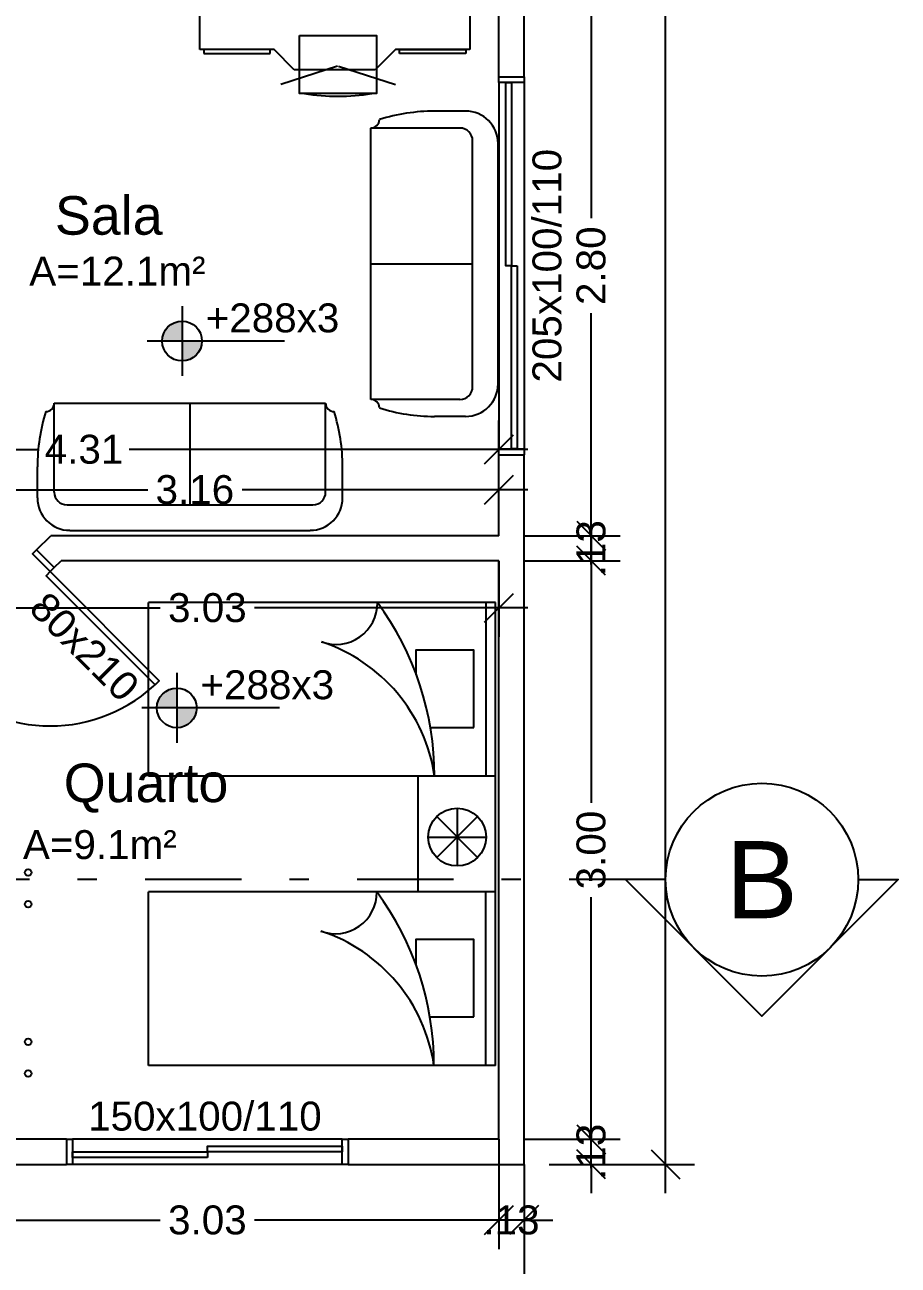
# Model space of a CAD drawing. Extents: x -120 to 1117, y 5 to 675.
# Drawn here: x 55.57 to 60.11, y 72.7 to 79.13 of the extents above; entities that cross this region are included whole.
import ezdxf
from ezdxf.enums import TextEntityAlignment as Align

# ---------------------------------------------------------------- set-up
doc = ezdxf.new("R2010")
doc.units = 0
doc.header["$MEASUREMENT"] = 0
doc.linetypes.add('DASHDOT', pattern=[1, 0.5, -0.25, 0, -0.25])
doc.layers.get('0').update_dxf_attribs({"linetype": 'CONTINUOUS'})
doc.layers.get('DEFPOINTS').update_dxf_attribs({"linetype": 'CONTINUOUS'})
for name, color, linetype in [('cota', 1, 'CONTINUOUS'), ('janela-porta', 6, 'CONTINUOUS'), ('moveis', 253, 'CONTINUOUS'), ('nivel', 4, 'CONTINUOUS'), ('parede', 2, 'CONTINUOUS'), ('texto', 7, 'CONTINUOUS')]:
    doc.layers.add(name, color=color, linetype=linetype)
doc.styles.add('ROMANS', font='arial.ttf', dxfattribs={"height": 1.5})
doc.styles.get("Standard").update_dxf_attribs({"font": 'arial.ttf'})
doc.dimstyles.new('cotass', dxfattribs={"dimtxt": 0.15, "dimasz": 0.15, "dimexe": 0.15, "dimexo": 0, "dimgap": 0.05, "dimtad": 0, "dimzin": 4, "dimdsep": 46, "dimtxsty": 'Standard', "dimblk": 'OBLIQUE', "dimcen": 0, "dimdle": 0.15, "dimclrd": 256, "dimclrt": 4, "dimadec": 0, "dimazin": 1, "dimtfac": 1, "dimtix": 1, "dimtofl": 0, "dimtmove": 0, "dimatfit": 3, "dimldrblk": 'OPEN30', "dimfxl": 0, "dimtolj": 1, "dimtzin": 0, "dimlwd": -1, "dimarcsym": 0})

# ---------------------------------------------------------------- blocks, each defined once
blk = doc.blocks.new('_Oblique')
at = {"color": 0, "linetype": 'ByBlock', "lineweight": -2}
blk.add_line((-0.5, -0.5), (0.5, 0.5), dxfattribs=at)
blk = doc.blocks.new('*D326')
at = {"layer": 'cota', "color": 0, "lineweight": -2, "transparency": 16777216}
for p, q in [((40.2942, 73.2185), (40.2942, 71.9856)), ((58.1642, 73.2185), (58.1642, 71.9856))]:
    blk.add_line(p, q, dxfattribs=at)
at = {"layer": 'cota', "transparency": 16777216}
for p, q in [((40.1442, 72.1356), (48.9332, 72.1356)), ((58.3142, 72.1356), (49.5252, 72.1356))]:
    blk.add_line(p, q, dxfattribs=at)
at = {"layer": 'DEFPOINTS', "color": 0, "transparency": 16777216}
for p in [(40.2942, 73.2185), (58.1642, 73.2185), (58.1642, 72.1356)]:
    blk.add_point(p, dxfattribs=at)
at = {"layer": 'cota', "transparency": 16777216, "xscale": 0.15, "yscale": 0.15, "zscale": 0.15, "rotation": 180}
blk.add_blockref('_Oblique', (40.2942, 72.1356), dxfattribs=at)
at = {"layer": 'cota', "transparency": 16777216, "xscale": 0.15, "yscale": 0.15, "zscale": 0.15}
blk.add_blockref('_Oblique', (58.1642, 72.1356), dxfattribs=at)
at = {"layer": 'cota', "color": 4, "transparency": 16777216, "insert": (49.2292, 72.1356), "char_height": 0.15, "attachment_point": 5}
blk.add_mtext('\\A1;17.87', dxfattribs=at)
blk = doc.blocks.new('_Open30')
at = {"color": 0, "linetype": 'ByBlock', "lineweight": -2}
for p, q in [((-1, 0.268), (0, 0)), ((0, 0), (-1, -0.268)), ((0, 0), (-1, 0))]:
    blk.add_line(p, q, dxfattribs=at)
blk = doc.blocks.new('*D304')
at = {"layer": 'cota', "color": 0, "lineweight": -2, "transparency": 16777216}
for p, q in [((55.0092, 73.3485), (55.0092, 72.7793)), ((58.0342, 73.3485), (58.0342, 72.7793))]:
    blk.add_line(p, q, dxfattribs=at)
at = {"layer": 'cota', "transparency": 16777216}
for p, q in [((54.8592, 72.9293), (56.2769, 72.9293)), ((58.1842, 72.9293), (56.7665, 72.9293))]:
    blk.add_line(p, q, dxfattribs=at)
at = {"layer": 'DEFPOINTS', "color": 0, "transparency": 16777216}
for p in [(55.0092, 73.3485), (58.0342, 73.3485), (58.0342, 72.9293)]:
    blk.add_point(p, dxfattribs=at)
at = {"layer": 'cota', "transparency": 16777216, "xscale": 0.15, "yscale": 0.15, "zscale": 0.15, "rotation": 180}
blk.add_blockref('_Oblique', (55.0092, 72.9293), dxfattribs=at)
at = {"layer": 'cota', "transparency": 16777216, "xscale": 0.15, "yscale": 0.15, "zscale": 0.15}
blk.add_blockref('_Oblique', (58.0342, 72.9293), dxfattribs=at)
at = {"layer": 'cota', "color": 4, "transparency": 16777216, "insert": (56.5217, 72.9293), "char_height": 0.15, "attachment_point": 5}
blk.add_mtext('\\A1;3.03', dxfattribs=at)
blk = doc.blocks.new('*D305')
at = {"layer": 'cota', "color": 0, "lineweight": -2, "transparency": 16777216}
for p, q in [((58.0342, 73.3485), (58.0342, 72.7793)), ((58.1642, 73.2185), (58.1642, 72.7793))]:
    blk.add_line(p, q, dxfattribs=at)
at = {"layer": 'cota', "transparency": 16777216}
for p, q in [((58.0342, 72.9293), (57.8842, 72.9293)), ((58.1642, 72.9293), (58.3142, 72.9293))]:
    blk.add_line(p, q, dxfattribs=at)
at = {"layer": 'DEFPOINTS', "color": 0, "transparency": 16777216}
for p in [(58.0342, 73.3485), (58.1642, 73.2185), (58.1642, 72.9293)]:
    blk.add_point(p, dxfattribs=at)
at = {"layer": 'cota', "transparency": 16777216, "xscale": 0.15, "yscale": 0.15, "zscale": 0.15}
blk.add_blockref('_Oblique', (58.0342, 72.9293), dxfattribs=at)
at = {"layer": 'cota', "transparency": 16777216, "xscale": 0.15, "yscale": 0.15, "zscale": 0.15, "rotation": 180}
blk.add_blockref('_Oblique', (58.1642, 72.9293), dxfattribs=at)
at = {"layer": 'cota', "color": 4, "transparency": 16777216, "insert": (58.0992, 72.9293), "char_height": 0.15, "attachment_point": 5}
blk.add_mtext('\\A1;.13', dxfattribs=at)
blk = doc.blocks.new('*D308')
at = {"layer": 'cota', "color": 0, "lineweight": -2, "transparency": 16777216}
for p, q in [((53.5992, 73.2185), (53.5992, 72.29)), ((58.1642, 73.2185), (58.1642, 72.29))]:
    blk.add_line(p, q, dxfattribs=at)
at = {"layer": 'cota', "transparency": 16777216}
for p, q in [((53.4492, 72.44), (55.6339, 72.44)), ((58.3142, 72.44), (56.1295, 72.44))]:
    blk.add_line(p, q, dxfattribs=at)
at = {"layer": 'DEFPOINTS', "color": 0, "transparency": 16777216}
for p in [(53.5992, 73.2185), (58.1642, 73.2185), (58.1642, 72.44)]:
    blk.add_point(p, dxfattribs=at)
at = {"layer": 'cota', "transparency": 16777216, "xscale": 0.15, "yscale": 0.15, "zscale": 0.15, "rotation": 180}
blk.add_blockref('_Oblique', (53.5992, 72.44), dxfattribs=at)
at = {"layer": 'cota', "transparency": 16777216, "xscale": 0.15, "yscale": 0.15, "zscale": 0.15}
blk.add_blockref('_Oblique', (58.1642, 72.44), dxfattribs=at)
at = {"layer": 'cota', "color": 4, "transparency": 16777216, "insert": (55.8817, 72.44), "char_height": 0.15, "attachment_point": 5}
blk.add_mtext('\\A1;4.56', dxfattribs=at)
blk = doc.blocks.new('*D309')
at = {"layer": 'cota', "transparency": 16777216}
for p, q in [((58.5125, 73.3485), (58.5125, 73.4985)), ((58.5125, 73.2185), (58.5125, 73.0685))]:
    blk.add_line(p, q, dxfattribs=at)
at = {"layer": 'cota', "color": 0, "lineweight": -2, "transparency": 16777216}
for p, q in [((58.1642, 73.3485), (58.6625, 73.3485)), ((58.2942, 73.2185), (58.6625, 73.2185))]:
    blk.add_line(p, q, dxfattribs=at)
at = {"layer": 'DEFPOINTS', "color": 0, "transparency": 16777216}
for p in [(58.1642, 73.3485), (58.5125, 73.3485), (58.2942, 73.2185)]:
    blk.add_point(p, dxfattribs=at)
at = {"layer": 'cota', "transparency": 16777216, "xscale": 0.15, "yscale": 0.15, "zscale": 0.15}
for p, rotation in [((58.5125, 73.3485), 270), ((58.5125, 73.2185), 90)]:
    blk.add_blockref('_Oblique', p, dxfattribs=dict(at, rotation=rotation))
at = {"layer": 'cota', "color": 4, "transparency": 16777216, "insert": (58.5125, 73.2835), "char_height": 0.15, "attachment_point": 5, "rotation": 90}
blk.add_mtext('\\A1;.13', dxfattribs=at)
blk = doc.blocks.new('*D310')
at = {"layer": 'cota', "transparency": 16777216}
for p, q in [((58.5125, 76.4985), (58.5125, 75.093)), ((58.5125, 73.1985), (58.5125, 74.604))]:
    blk.add_line(p, q, dxfattribs=at)
at = {"layer": 'cota', "color": 0, "lineweight": -2, "transparency": 16777216}
for p, q in [((58.1642, 76.3485), (58.6625, 76.3485)), ((58.1642, 73.3485), (58.6625, 73.3485))]:
    blk.add_line(p, q, dxfattribs=at)
at = {"layer": 'DEFPOINTS', "color": 0, "transparency": 16777216}
for p in [(58.1642, 76.3485), (58.5125, 76.3485), (58.1642, 73.3485)]:
    blk.add_point(p, dxfattribs=at)
at = {"layer": 'cota', "transparency": 16777216, "xscale": 0.15, "yscale": 0.15, "zscale": 0.15}
for p, rotation in [((58.5125, 76.3485), 90), ((58.5125, 73.3485), 270)]:
    blk.add_blockref('_Oblique', p, dxfattribs=dict(at, rotation=rotation))
at = {"layer": 'cota', "color": 4, "transparency": 16777216, "insert": (58.5125, 74.8485), "char_height": 0.15, "attachment_point": 5, "rotation": 90}
blk.add_mtext('\\A1;3.00', dxfattribs=at)
blk = doc.blocks.new('*D311')
at = {"layer": 'cota', "transparency": 16777216}
for p, q in [((58.5125, 76.4785), (58.5125, 76.6285)), ((58.5125, 76.3485), (58.5125, 76.1985))]:
    blk.add_line(p, q, dxfattribs=at)
at = {"layer": 'cota', "color": 0, "lineweight": -2, "transparency": 16777216}
for p, q in [((58.1642, 76.4785), (58.6625, 76.4785)), ((58.1642, 76.3485), (58.6625, 76.3485))]:
    blk.add_line(p, q, dxfattribs=at)
at = {"layer": 'DEFPOINTS', "color": 0, "transparency": 16777216}
for p in [(58.1642, 76.4785), (58.5125, 76.4785), (58.1642, 76.3485)]:
    blk.add_point(p, dxfattribs=at)
at = {"layer": 'cota', "transparency": 16777216, "xscale": 0.15, "yscale": 0.15, "zscale": 0.15}
for p, rotation in [((58.5125, 76.4785), 270), ((58.5125, 76.3485), 90)]:
    blk.add_blockref('_Oblique', p, dxfattribs=dict(at, rotation=rotation))
at = {"layer": 'cota', "color": 4, "transparency": 16777216, "insert": (58.5125, 76.4135), "char_height": 0.15, "attachment_point": 5, "rotation": 90}
blk.add_mtext('\\A1;.13', dxfattribs=at)
blk = doc.blocks.new('*D312')
at = {"layer": 'cota', "transparency": 16777216}
for p, q in [((58.5125, 79.4285), (58.5125, 78.1244)), ((58.5125, 76.3285), (58.5125, 77.6327))]:
    blk.add_line(p, q, dxfattribs=at)
at = {"layer": 'cota', "color": 0, "lineweight": -2, "transparency": 16777216}
for p, q in [((58.1642, 79.2785), (58.6625, 79.2785)), ((58.1642, 76.4785), (58.6625, 76.4785))]:
    blk.add_line(p, q, dxfattribs=at)
at = {"layer": 'DEFPOINTS', "color": 0, "transparency": 16777216}
for p in [(58.1642, 79.2785), (58.5125, 79.2785), (58.1642, 76.4785)]:
    blk.add_point(p, dxfattribs=at)
at = {"layer": 'cota', "transparency": 16777216, "xscale": 0.15, "yscale": 0.15, "zscale": 0.15}
for p, rotation in [((58.5125, 79.2785), 90), ((58.5125, 76.4785), 270)]:
    blk.add_blockref('_Oblique', p, dxfattribs=dict(at, rotation=rotation))
at = {"layer": 'cota', "color": 4, "transparency": 16777216, "insert": (58.5125, 77.8785), "char_height": 0.15, "attachment_point": 5, "rotation": 90}
blk.add_mtext('\\A1;2.80', dxfattribs=at)
blk = doc.blocks.new('*D387')
at = {"layer": 'cota', "color": 0, "lineweight": -2, "transparency": 16777216}
for p, q in [((54.8792, 76.4785), (54.8792, 76.8666)), ((58.0342, 76.4785), (58.0342, 76.8666))]:
    blk.add_line(p, q, dxfattribs=at)
at = {"layer": 'cota', "transparency": 16777216}
for p, q in [((54.7292, 76.7166), (56.212, 76.7166)), ((58.1842, 76.7166), (56.7014, 76.7166))]:
    blk.add_line(p, q, dxfattribs=at)
at = {"layer": 'DEFPOINTS', "color": 0, "transparency": 16777216}
for p in [(58.0342, 76.7166), (54.8792, 76.4785), (58.0342, 76.4785)]:
    blk.add_point(p, dxfattribs=at)
at = {"layer": 'cota', "transparency": 16777216, "xscale": 0.15, "yscale": 0.15, "zscale": 0.15, "rotation": 180}
blk.add_blockref('_Oblique', (54.8792, 76.7166), dxfattribs=at)
at = {"layer": 'cota', "transparency": 16777216, "xscale": 0.15, "yscale": 0.15, "zscale": 0.15}
blk.add_blockref('_Oblique', (58.0342, 76.7166), dxfattribs=at)
at = {"layer": 'cota', "color": 4, "transparency": 16777216, "insert": (56.4567, 76.7166), "char_height": 0.15, "attachment_point": 5}
blk.add_mtext('\\A1;3.16', dxfattribs=at)
blk = doc.blocks.new('*D389')
at = {"layer": 'cota', "color": 0, "lineweight": -2, "transparency": 16777216}
for p, q in [((53.7292, 76.4785), (53.7292, 77.0757)), ((58.0342, 76.4785), (58.0342, 77.0757))]:
    blk.add_line(p, q, dxfattribs=at)
at = {"layer": 'cota', "transparency": 16777216}
for p, q in [((53.5792, 76.9257), (55.6483, 76.9257)), ((58.1842, 76.9257), (56.1151, 76.9257))]:
    blk.add_line(p, q, dxfattribs=at)
at = {"layer": 'DEFPOINTS', "color": 0, "transparency": 16777216}
for p in [(53.7292, 76.9257), (53.7292, 76.4785), (58.0342, 76.4785)]:
    blk.add_point(p, dxfattribs=at)
at = {"layer": 'cota', "transparency": 16777216, "xscale": 0.15, "yscale": 0.15, "zscale": 0.15, "rotation": 180}
blk.add_blockref('_Oblique', (53.7292, 76.9257), dxfattribs=at)
at = {"layer": 'cota', "transparency": 16777216, "xscale": 0.15, "yscale": 0.15, "zscale": 0.15}
blk.add_blockref('_Oblique', (58.0342, 76.9257), dxfattribs=at)
at = {"layer": 'cota', "color": 4, "transparency": 16777216, "insert": (55.8817, 76.9257), "char_height": 0.15, "attachment_point": 5}
blk.add_mtext('\\A1;4.31', dxfattribs=at)
blk = doc.blocks.new('*D390')
at = {"layer": 'cota', "color": 0, "lineweight": -2, "transparency": 16777216}
for p, q in [((55.0092, 76.3485), (55.0092, 75.9545)), ((58.0342, 76.3485), (58.0342, 75.9545))]:
    blk.add_line(p, q, dxfattribs=at)
at = {"layer": 'cota', "transparency": 16777216}
for p, q in [((54.8592, 76.1045), (56.2769, 76.1045)), ((58.1842, 76.1045), (56.7665, 76.1045))]:
    blk.add_line(p, q, dxfattribs=at)
at = {"layer": 'DEFPOINTS', "color": 0, "transparency": 16777216}
for p in [(55.0092, 76.3485), (58.0342, 76.3485), (58.0342, 76.1045)]:
    blk.add_point(p, dxfattribs=at)
at = {"layer": 'cota', "transparency": 16777216, "xscale": 0.15, "yscale": 0.15, "zscale": 0.15, "rotation": 180}
blk.add_blockref('_Oblique', (55.0092, 76.1045), dxfattribs=at)
at = {"layer": 'cota', "transparency": 16777216, "xscale": 0.15, "yscale": 0.15, "zscale": 0.15}
blk.add_blockref('_Oblique', (58.0342, 76.1045), dxfattribs=at)
at = {"layer": 'cota', "color": 4, "transparency": 16777216, "insert": (56.5217, 76.1045), "char_height": 0.15, "attachment_point": 5}
blk.add_mtext('\\A1;3.03', dxfattribs=at)
blk = doc.blocks.new('*D480')
at = {"layer": 'cota', "transparency": 16777216}
for p, q in [((58.8982, 86.3186), (58.8982, 79.9901)), ((58.8982, 73.0685), (58.8982, 79.397))]:
    blk.add_line(p, q, dxfattribs=at)
at = {"layer": 'cota', "color": 0, "lineweight": -2, "transparency": 16777216}
for p, q in [((58.2942, 86.1686), (59.0482, 86.1686)), ((58.2942, 73.2185), (59.0482, 73.2185))]:
    blk.add_line(p, q, dxfattribs=at)
at = {"layer": 'DEFPOINTS', "color": 0, "transparency": 16777216}
for p in [(58.2942, 86.1686), (58.8982, 86.1686), (58.2942, 73.2185)]:
    blk.add_point(p, dxfattribs=at)
at = {"layer": 'cota', "transparency": 16777216, "xscale": 0.15, "yscale": 0.15, "zscale": 0.15}
for p, rotation in [((58.8982, 86.1686), 90), ((58.8982, 73.2185), 270)]:
    blk.add_blockref('_Oblique', p, dxfattribs=dict(at, rotation=rotation))
at = {"layer": 'cota', "color": 4, "transparency": 16777216, "insert": (58.8982, 79.6935), "char_height": 0.15, "attachment_point": 5, "rotation": 90}
blk.add_mtext('\\A1;12.95', dxfattribs=at)
blk = doc.blocks.new('NIVEL')
at = {"layer": 'nivel'}
h = blk.add_hatch(color=256, dxfattribs=at)
h.paths.add_polyline_path([(0, 0.1375, 0.414214), (-0.1375, 0), (0, 0)])
h.paths.add_polyline_path([(0, 0), (0, -0.1375, 0.414214), (0.1375, 0)])
for p, q in [((0, 0.2417), (0, -0.2417)), ((0.7095, 0), (-0.2418, 0))]:
    blk.add_line(p, q, dxfattribs=at)
blk.add_circle((0, 0), 0.1375, dxfattribs=at)

msp = doc.modelspace()

# ---------------------------------------------------------------- linework, layer by layer
at = {"layer": 'cota', "color": 6, "linetype": 'DASHDOT'}
msp.add_lwpolyline([(58.8982, 74.6948), (39.5939, 74.6948)], dxfattribs=at)
at = {"layer": 'cota', "color": 6, "linetype": 'Continuous'}
msp.add_lwpolyline([(59.8982, 74.6948), (60.1053, 74.6948), (59.3982, 73.9877), (58.6911, 74.6948)], dxfattribs=at)
at = {"layer": 'cota', "color": 6}
msp.add_circle((59.3982, 74.6948), 0.5, dxfattribs=at)
at = {"layer": 'janela-porta', "color": 6, "linetype": 'Continuous'}
for p, q in [((58.0342, 78.8285), (58.0342, 76.9285)), ((58.1642, 78.8285), (58.1642, 76.9285)), ((57.2217, 73.3485), (55.8217, 73.3485)), ((57.2217, 73.2185), (55.8217, 73.2185))]:
    msp.add_line(p, q, dxfattribs=at)
for points in [[(58.1642, 78.8585), (58.1642, 78.8285), (58.0342, 78.8285), (58.0342, 78.8585)], [(58.0342, 76.8985), (58.0342, 76.9285), (58.1642, 76.9285), (58.1642, 76.8985)], [(55.6358, 76.4051), (55.6146, 76.3839), (55.7065, 76.292), (55.7277, 76.3132)], [(55.7917, 73.3485), (55.8217, 73.3485), (55.8217, 73.2185), (55.7917, 73.2185)], [(57.2517, 73.2185), (57.2217, 73.2185), (57.2217, 73.3485), (57.2517, 73.3485)]]:
    msp.add_lwpolyline(points, dxfattribs=at)
for points in [[(58.0992, 78.8285), (58.0992, 77.8785), (58.0692, 77.8785), (58.0692, 78.8285), (58.0992, 78.8285)], [(58.1292, 77.8785), (58.1292, 76.9285), (58.0992, 76.9285), (58.0992, 77.8785), (58.1292, 77.8785)], [(55.7065, 76.292), (55.6853, 76.2708), (56.2509, 75.7051), (56.2722, 75.7263), (55.7065, 76.292)], [(56.5217, 73.2535), (55.8217, 73.2535), (55.8217, 73.2835), (56.5217, 73.2835), (56.5217, 73.2535)], [(57.2217, 73.2835), (56.5217, 73.2835), (56.5217, 73.3135), (57.2217, 73.3135), (57.2217, 73.2835)]]:
    msp.add_lwpolyline(points, close=True, dxfattribs=at)
msp.add_arc((55.7065, 76.292), 0.8, 225, 315, dxfattribs=at)
at = {"layer": 'moveis'}
for p, q in [((56.4826, 78.9994), (56.4826, 79.2794)), ((57.8826, 79.2794), (57.8826, 78.9994)), ((56.8676, 78.9994), (56.4826, 78.9994)), ((56.8466, 78.9994), (56.5036, 78.9994)), ((56.5036, 78.9994), (56.5036, 78.9784)), ((56.8466, 78.9784), (56.8466, 78.9994)), ((56.9726, 78.8944), (56.8676, 78.9994)), ((57.4976, 78.9994), (57.3926, 78.8944)), ((57.8826, 78.9994), (57.4976, 78.9994)), ((57.5186, 78.9994), (57.8616, 78.9994)), ((57.5186, 78.9784), (57.5186, 78.9994)), ((57.8616, 78.9994), (57.8616, 78.9784)), ((56.5036, 78.9784), (56.8466, 78.9784)), ((57.8616, 78.9784), (57.5186, 78.9784)), ((57.1971, 78.9126), (56.902, 78.8181)), ((57.3926, 78.8944), (56.9726, 78.8944)), ((57.2026, 78.9126), (57.4977, 78.8181)), ((57.861, 78.6803), (57.6998, 78.6803)), ((57.8317, 78.5923), (57.3699, 78.5923)), ((57.3699, 77.1849), (57.3699, 78.5923)), ((57.8977, 77.2509), (57.8977, 78.5263)), ((58.0296, 77.2655), (58.0296, 78.5116)), ((57.3699, 77.8886), (57.8977, 77.8886)), ((55.7277, 76.7042), (55.7277, 77.166)), ((55.7277, 77.166), (57.1351, 77.166)), ((56.4314, 77.166), (56.4314, 76.6382)), ((57.1351, 76.7042), (57.1351, 77.166)), ((57.8317, 77.1849), (57.3699, 77.1849)), ((57.861, 77.0969), (57.6998, 77.0969)), ((55.6397, 76.6749), (55.6397, 76.836)), ((57.2231, 76.6749), (57.2231, 76.836)), ((55.7937, 76.6382), (57.0691, 76.6382)), ((55.8083, 76.5062), (57.0544, 76.5062)), ((56.2156, 75.2312), (56.2156, 76.1312)), ((58.0156, 76.1312), (56.2156, 76.1312)), ((57.9656, 76.1312), (57.9656, 75.2312)), ((58.0156, 73.7312), (58.0156, 76.1312)), ((58.0156, 75.2312), (56.2156, 75.2312)), ((57.6156, 74.6312), (57.6156, 75.2312)), ((57.8174, 75.0659), (57.8174, 74.7659)), ((57.7114, 74.8098), (57.9235, 75.0219)), ((57.7114, 75.0219), (57.9235, 74.8098)), ((57.6674, 74.9159), (57.9674, 74.9159)), ((58.0156, 74.6312), (56.2156, 74.6312)), ((56.2156, 73.7312), (56.2156, 74.6312)), ((57.9656, 73.7312), (57.9656, 74.6312)), ((58.0156, 73.7312), (56.2156, 73.7312))]:
    msp.add_line(p, q, dxfattribs=at)
msp.add_lwpolyline([(56.9998, 79.0716), (57.3998, 79.0716), (57.3998, 78.7716), (56.9998, 78.7716), (56.9998, 79.0716)], close=True, dxfattribs=at)
for points in [[(57.9031, 75.4841), (57.9031, 75.8841), (57.6031, 75.8841), (57.6031, 75.7573)], [(57.6761, 75.4841), (57.9031, 75.4841)], [(57.9031, 73.9841), (57.9031, 74.3841), (57.6031, 74.3841), (57.6031, 74.2573)], [(57.6761, 73.9841), (57.9031, 73.9841)]]:
    msp.add_lwpolyline(points, dxfattribs=at)
for centre, radius in [((57.8174, 74.9159), 0.15), ((55.592, 74.732), 0.017), ((55.592, 74.5679), 0.017), ((55.592, 73.8541), 0.017), ((55.592, 73.6899), 0.017)]:
    msp.add_circle(centre, radius, dxfattribs=at)
for centre, radius, start, end in [((57.1998, 79.8044), 1.0475, 260.38281, 279.61719), ((57.7027, 77.7101), 0.9702, 90.17224, 107.31836), ((57.861, 78.5117), 0.1686, 0, 90), ((57.3699, 78.6363), 0.044, 270.00305, 0), ((57.8317, 78.5263), 0.066, 0, 90), ((57.8317, 77.2509), 0.066, 270, 0), ((57.861, 77.2655), 0.1686, 270, 0), ((55.6837, 77.166), 0.044, 270, 359.99698), ((57.1791, 77.166), 0.044, 180.00305, 270), ((57.3699, 77.1409), 0.044, 0, 89.99698), ((57.7027, 78.0671), 0.9702, 252.68164, 269.82773), ((56.6099, 76.8332), 0.9702, 162.68166, 179.82774), ((56.2529, 76.8332), 0.9702, 0.17224, 17.31836), ((55.8084, 76.6749), 0.1686, 180, 270), ((55.7937, 76.7042), 0.066, 180, 270), ((57.0545, 76.6749), 0.1686, 270, 0), ((57.0692, 76.7042), 0.066, 270, 0), ((57.1892, 76.1288), 0.2144, 249.42602, 0.63031), ((56.1895, 75.2327), 1.5105, 359.94308, 36.50214), ((56.8442, 75.1063), 0.8648, 8.29981, 71.83066), ((57.1864, 74.6288), 0.2144, 249.42602, 0.63031), ((56.1867, 73.7327), 1.5105, 359.94308, 36.50214), ((56.8414, 73.6063), 0.8648, 8.29981, 71.83066)]:
    msp.add_arc(centre, radius, start, end, dxfattribs=at)
at = {"layer": 'parede'}
for p, q in [((58.1642, 78.8585), (58.1642, 79.496)), ((58.0342, 78.8585), (58.0342, 79.2785)), ((58.0342, 78.8585), (58.1642, 78.8585)), ((58.0342, 76.4785), (58.0342, 76.8985)), ((58.0342, 76.8985), (58.1642, 76.8985)), ((58.1642, 73.2185), (58.1642, 76.8985)), ((55.6358, 76.4051), (55.7092, 76.4785)), ((58.0342, 76.4785), (55.7092, 76.4785)), ((55.7277, 76.3132), (55.6358, 76.4051)), ((55.7277, 76.3132), (55.763, 76.3485)), ((58.0342, 76.3485), (55.763, 76.3485)), ((58.0342, 73.3485), (58.0342, 76.3485)), ((55.7917, 73.3485), (55.0092, 73.3485)), ((55.7917, 73.3485), (55.7917, 73.2185)), ((58.0342, 73.3485), (57.2517, 73.3485)), ((57.2517, 73.3485), (57.2517, 73.2185)), ((54.7342, 73.2185), (55.7917, 73.2185)), ((57.2517, 73.2185), (58.1642, 73.2185))]:
    msp.add_line(p, q, dxfattribs=at)

# ---------------------------------------------------------------- block references
at = {"layer": 'nivel', "xscale": 0.75, "yscale": 0.75, "zscale": 0.75}
for p in [(56.3902, 77.488), (56.363, 75.5855)]:
    msp.add_blockref('NIVEL', p, dxfattribs=at)

# ---------------------------------------------------------------- texts
at = {"layer": 'texto'}
for s, rotation, p in [('205x100/110', 90, (58.403, 77.8785)), ('80x210', 315, (55.8003, 75.818))]:
    msp.add_text(s, height=0.15, rotation=rotation, dxfattribs=at).set_placement(p, align=Align.BOTTOM_CENTER)
for s, height, p in [('Sala', 0.2, (56.0104, 77.9793)), ('A=12.1m²', 0.15, (56.0549, 77.7307)), ('+288x3', 0.15, (56.8595, 77.488)), ('+288x3', 0.15, (56.8323, 75.5855)), ('Quarto', 0.2, (56.2035, 75.0368)), ('A=9.1m²', 0.15, (55.9637, 74.7565)), ('150x100/110', 0.15, (56.5089, 73.3485))]:
    msp.add_text(s, height=height, dxfattribs=at).set_placement(p, align=Align.BOTTOM_CENTER)
at = {"layer": 'texto', "style": 'ROMANS'}
msp.add_text('B', height=0.4, dxfattribs=at).set_placement((59.3982, 74.6948), align=Align.MIDDLE_CENTER)

# ---------------------------------------------------------------- dimensions: what is measured, and where the dimension line sits
at = {"layer": 'cota'}
for base, p1, p2, angle, picture, middle in [((58.8982, 86.1686), (58.2942, 73.2185), (58.2942, 86.1686), 90, '*D480', (58.8982, 79.6935)), ((53.72919, 76.92573), (58.03422, 76.47854), (53.72919, 76.47854), 180, '*D389', (55.88171, 76.92573)), ((58.03422, 76.71658), (54.87919, 76.47854), (58.03422, 76.47854), 180, '*D387', (56.45671, 76.71658)), ((58.03422, 76.10451), (55.00917, 76.34853), (58.03422, 76.34853), 180, '*D390', (56.5217, 76.10451)), ((58.5125, 73.3485), (58.2942, 73.2185), (58.1642, 73.3485), 90, '*D309', (58.5125, 73.2835))]:
    dim = msp.add_linear_dim(base=base, p1=p1, p2=p2, angle=angle, dimstyle='cotass', dxfattribs=at)
    dim.commit()
    dim.dimension.update_dxf_attribs({"geometry": picture, "text_midpoint": middle})
for base, p1, p2, picture, middle in [((58.5125, 79.2785), (58.1642, 76.4785), (58.1642, 79.2785), '*D312', (58.5125, 77.8785)), ((58.5125, 76.4785), (58.1642, 76.3485), (58.1642, 76.4785), '*D311', (58.5125, 76.4135)), ((58.5125, 76.3485), (58.1642, 73.3485), (58.1642, 76.3485), '*D310', (58.5125, 74.8485))]:
    dim = msp.add_linear_dim(base=base, p1=p1, p2=p2, angle=90, dimstyle='cotass', override={"dimtmove": 1}, dxfattribs=at)
    dim.commit()
    dim.dimension.update_dxf_attribs({"geometry": picture, "text_midpoint": middle})
for base, p1, p2, picture, middle in [((58.03422, 72.92932), (55.00917, 73.34853), (58.03422, 73.34853), '*D304', (56.5217, 72.92932)), ((58.1642, 72.9293), (58.0342, 73.3485), (58.1642, 73.2185), '*D305', (58.0992, 72.9293))]:
    dim = msp.add_linear_dim(base=base, p1=p1, p2=p2, dimstyle='cotass', override={"dimtmove": 1}, dxfattribs=at)
    dim.commit()
    dim.dimension.update_dxf_attribs({"geometry": picture, "text_midpoint": middle})
for base, p1, p2, picture, middle in [((58.1642, 72.1356), (40.2942, 73.2185), (58.1642, 73.2185), '*D326', (49.2292, 72.1356)), ((58.1642, 72.44002), (53.59921, 73.21853), (58.1642, 73.21853), '*D308', (55.88171, 72.44002))]:
    dim = msp.add_linear_dim(base=base, p1=p1, p2=p2, dimstyle='cotass', dxfattribs=at)
    dim.commit()
    dim.dimension.update_dxf_attribs({"geometry": picture, "text_midpoint": middle})

doc.saveas('drawing.dxf')
